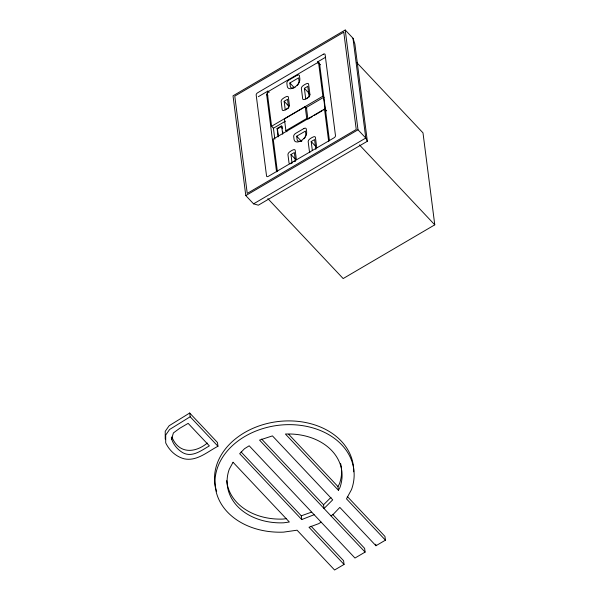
<?xml version="1.0" encoding="UTF-8"?>
<svg xmlns="http://www.w3.org/2000/svg" width="600" height="600" viewBox="0 0 600 600"><rect width="100%" height="100%" fill="white"/><g stroke="black" fill="none" stroke-linecap="round" stroke-linejoin="round"><path stroke-width="0.9" d="M165.225 439.132L165.233 431.303L169.125 425.745L189.69 413.025L217.485 442.507L217.958 446.25C207.487 451.68 196.95 461.513 184.2 458.82C175.898 456.623 169.373 450.533 165.705 442.875L165.705 435.045L169.605 429.487L190.17 416.768L189.69 413.025M276.555 171.825L266.647 94.492L267.93 91.058L258.315 96.698M171.525 439.207L173.407 432.938L179.708 428.303L188.137 423.36L209.37 445.89C201.382 450.457 192.045 457.942 182.565 452.595C177.135 449.235 172.77 443.97 171.33 437.715M338.438 490.305L339.907 487.612A57.69 44.197 -7.3 0 0 285.413 434.04L338.438 490.305L337.957 486.57L339.428 483.87A57.69 44.197 -7.3 0 0 340.597 463.463M330.99 497.37L323.55 504.772L324.03 508.515L332.707 499.838L272.445 435.893L259.553 440.1L365.1 552.097L354.975 558.037L249.188 445.793L244.515 448.717L239.678 453.69L301.755 519.562L314.138 514.71M321.157 522.105L318.712 523.665L309 527.25L344.055 564.442L334.582 570L297.075 530.197L283.582 532.125A69.81 53.483 -7.3 0 1 215.362 476.603A69.81 53.483 -7.3 0 1 297.653 425.033A69.81 53.483 -7.3 0 1 351.525 489.54L346.478 498.84L385.433 540.173L375.96 545.73L339.84 507.405L333.165 514.418L330.938 515.842M345.225 30L233.017 95.812L245.798 195.593L253.567 203.843L258.345 205.185L367.343 141.255L354.877 43.965L352.995 38.242L345.225 30L358.005 129.788L365.775 138.03L367.343 141.255M320.13 64.867L317.625 61.912L325.635 57.21M295.11 87.225A5.348 3 -43.3 0 1 290.295 86.385L289.86 82.98L298.62 77.843L299.055 81.248A5.348 3 -43.3 0 1 297.24 85.485M307.778 97.837L305.745 99.038L304.373 88.335L307.77 86.347L309.135 97.042M284.145 101.295L287.543 99.308L288.653 107.962L285.255 109.95L284.145 101.295L288.585 106.012M271.582 126.262L322.875 96.18L318.743 63.938A2.933 1.65 -43.3 0 0 316.103 63.48L269.618 90.742A2.933 1.65 -43.3 0 0 267.45 94.02L271.582 126.262L273.428 128.227L274.837 139.238M306.803 108.39L305.235 106.733L284.4 118.95L285.9 130.68L286.942 131.782M273.428 128.227L285.45 121.177M278.145 136.89L277.072 128.468L281.61 125.805L282.69 134.22M278.415 136.447L277.447 128.873L281.993 126.203L282.315 128.73M285.9 130.68L306.735 118.455L305.235 106.733M326.362 110.985L324.517 109.028L273.225 139.11L277.358 171.36M312.577 116.422L307.905 119.167L306.405 107.438L323.55 97.38L325.05 109.11L326.295 110.43M314.138 115.507L321.93 110.933M323.49 110.025L325.05 109.11M301.935 140.46A5.348 3 -43.3 0 1 297.12 139.62L296.678 136.208L305.438 131.078L305.873 134.483A5.348 3 -43.3 0 1 304.065 138.72M312.337 150.488L311.19 141.57L314.587 139.575L315.84 149.385M292.072 163.185L290.97 154.53L294.36 152.542L295.47 161.197M245.798 195.593L358.005 129.788M253.567 203.843L365.775 138.03L352.995 38.242M356.603 62.422L422.993 132.87L434.775 224.835L343.163 278.558L267.84 198.63M207.337 443.062C194.805 453.368 178.695 453.982 171.885 436.98M241.118 451.987L301.275 515.82L311.303 512.22M286.47 518.602L283.282 519.06A57.69 44.197 -7.3 0 1 226.733 480.607M317.663 62.25L318.952 62.475L319.545 63.472L329.452 140.805M317.625 61.912L320.093 64.53M322.875 96.18L324.105 97.485M359.445 144.9L434.775 224.835M304.373 88.335L309.45 93.72M289.86 82.98L294.3 87.69M267.93 91.058L269.168 92.37M311.19 141.57L315.63 146.28M266.647 94.492L267.885 95.805M296.678 136.208L301.755 141.593M277.072 128.468L277.447 128.873M290.97 154.53L295.41 159.24M288.765 434.362L337.957 486.57M347.272 496.455L384.952 536.43L385.433 540.173M261.623 439.065L323.55 504.772M311.07 526.215L343.575 560.7L344.055 564.442M190.17 416.768L217.958 446.25M332.565 514.298L364.62 548.355L365.1 552.097M324.517 109.028L328.65 141.27M375.765 544.23L375.96 545.73M316.74 147.72L315.435 137.52A2.737 1.537 -43.3 0 0 314.115 136.665A9.165 5.145 -43.3 0 0 310.207 138.705A2.737 1.537 -43.3 0 0 308.19 141.773L309.495 151.972A2.737 1.537 -43.3 0 0 309.907 152.663M282.638 131.257L282.855 132.938M301.275 515.82L301.755 519.562M216.645 491.355A69.81 53.483 -7.3 0 1 276.015 421.808A69.81 53.483 -7.3 0 1 353.678 471.803M291.48 163.312A2.737 1.537 -43.3 0 1 289.013 162.885L287.962 154.733A2.737 1.537 -43.3 0 1 289.987 151.672A9.165 5.145 -43.3 0 1 293.888 149.632A2.737 1.537 -43.3 0 1 295.207 150.488L296.25 158.64A2.737 1.537 -43.3 0 1 296.062 159.69M295.32 160.808A9.165 5.145 -43.3 0 1 294.233 161.7M233.048 462.263L229.267 469.23A57.69 44.197 -7.3 0 0 283.763 522.803L289.35 522L233.048 462.263M343.778 32.19L234.78 96.12L247.245 193.41L356.243 129.48L343.778 32.19M323.34 54.233L257.618 92.782A1.958 1.103 -43.3 0 0 256.178 94.965L266.558 176.04A1.958 1.103 -43.3 0 0 268.32 176.347L334.043 137.805A1.958 1.103 -43.3 0 0 335.483 135.615L325.103 54.54A1.958 1.103 -43.3 0 0 323.34 54.233M296.993 75.352L288.877 80.115A2.737 1.537 -43.3 0 0 286.86 83.175L287.265 86.332A7.695 4.32 -43.3 0 0 294.195 87.54A7.695 4.32 -43.3 0 0 299.865 78.945L299.46 75.787A2.737 1.537 -43.3 0 0 296.993 75.352M303.817 128.587L295.695 133.35A2.737 1.537 -43.3 0 0 293.678 136.41L294.082 139.567A7.695 4.32 -43.3 0 0 301.013 140.775A7.695 4.32 -43.3 0 0 306.69 132.172L306.285 129.015A2.737 1.537 -43.3 0 0 303.817 128.587M309.923 94.485L308.61 84.285A2.737 1.537 -43.3 0 0 307.298 83.43A9.165 5.145 -43.3 0 0 303.39 85.47A2.737 1.537 -43.3 0 0 301.373 88.537L302.678 98.738A2.737 1.537 -43.3 0 0 303.99 99.593A9.165 5.145 -43.3 0 0 307.897 97.552A2.737 1.537 -43.3 0 0 309.923 94.485M289.433 105.405L288.39 97.252A2.737 1.537 -43.3 0 0 287.07 96.398A9.165 5.145 -43.3 0 0 283.163 98.438A2.737 1.537 -43.3 0 0 281.145 101.498L282.188 109.65A2.737 1.537 -43.3 0 0 284.655 110.085A9.165 5.145 -43.3 0 0 288.502 107.573A2.737 1.537 -43.3 0 0 289.433 105.405"/></g></svg>
